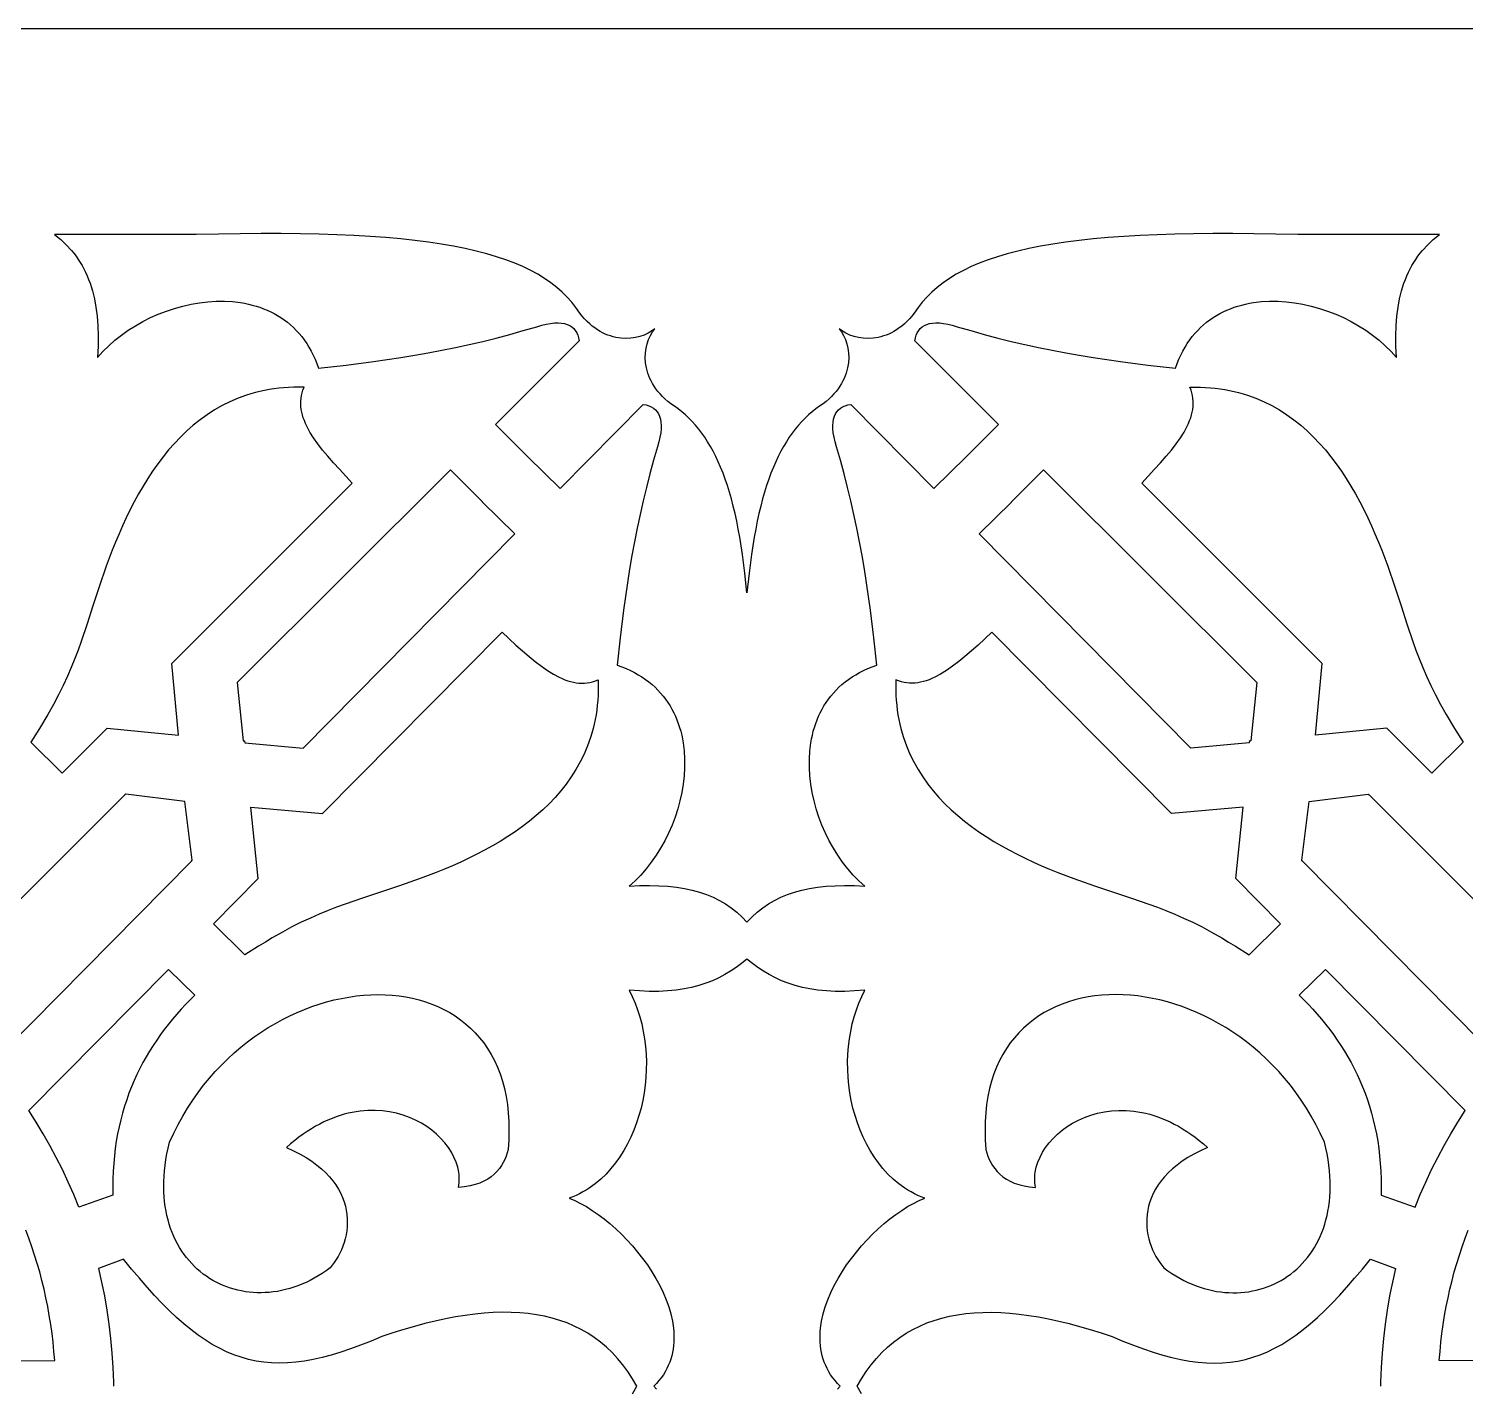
# Model space of a CAD drawing. Extents: x -54 to 62, y -138 to -98.
# Drawn here: x -13.95 to 7.35, y -118.33 to -98.2 of the extents above; entities that cross this region are included whole.
import ezdxf

# ---------------------------------------------------------------- set-up
doc = ezdxf.new("R2010")
doc.units = 0
doc.header["$MEASUREMENT"] = 0
doc.layers.add('LAYER_1', color=18, linetype='CONTINUOUS')

msp = doc.modelspace()

# ---------------------------------------------------------------- linework, layer by layer
at = {"layer": 'LAYER_1'}
for points in [[(61.942, -98.203), (-54.476, -98.203)], [(-15.088, -114.137), (-11.531, -110.545), (-11.521, -110.533), (-11.633, -109.659), (-12.508, -109.551), (-12.52, -109.561), (-16.093, -113.138)], [(8.495, -114.137), (4.938, -110.545), (4.928, -110.533), (5.04, -109.659), (5.915, -109.551), (5.927, -109.561), (9.5, -113.138)], [(-1.955, -118.373), (-1.915, -118.332), (-1.955, -118.29), (-1.991, -118.248), (-2.025, -118.205), (-2.056, -118.161), (-2.083, -118.116), (-2.108, -118.07), (-2.13, -118.023), (-2.15, -117.976), (-2.166, -117.928), (-2.181, -117.879), (-2.192, -117.83), (-2.201, -117.78), (-2.208, -117.729), (-2.212, -117.679), (-2.214, -117.627), (-2.214, -117.576), (-2.211, -117.524), (-2.206, -117.471), (-2.19, -117.366), (-2.167, -117.26), (-2.136, -117.154), (-2.098, -117.048), (-2.053, -116.943), (-2.003, -116.838), (-1.946, -116.735), (-1.885, -116.633), (-1.819, -116.533), (-1.749, -116.436), (-1.675, -116.341), (-1.597, -116.249), (-1.517, -116.161), (-1.435, -116.076), (-1.35, -115.996), (-1.264, -115.92), (-1.178, -115.849), (-1.09, -115.783), (-1.003, -115.723), (-0.916, -115.668), (-0.83, -115.62), (-0.745, -115.579), (-0.662, -115.545), (-0.714, -115.524), (-0.765, -115.501), (-0.814, -115.476), (-0.863, -115.45), (-0.91, -115.422), (-0.956, -115.393), (-1.044, -115.329), (-1.128, -115.26), (-1.206, -115.185), (-1.28, -115.104), (-1.349, -115.019), (-1.413, -114.93), (-1.472, -114.836), (-1.526, -114.738), (-1.576, -114.637), (-1.62, -114.533), (-1.66, -114.427), (-1.695, -114.318), (-1.725, -114.207), (-1.75, -114.094), (-1.771, -113.981), (-1.786, -113.866), (-1.797, -113.751), (-1.803, -113.635), (-1.804, -113.52), (-1.8, -113.406), (-1.791, -113.292), (-1.778, -113.18), (-1.759, -113.069), (-1.736, -112.96), (-1.708, -112.853), (-1.675, -112.75), (-1.637, -112.649), (-1.595, -112.552), (-1.547, -112.458), (-1.702, -112.47), (-1.848, -112.476), (-1.987, -112.476), (-2.119, -112.47), (-2.244, -112.458), (-2.363, -112.441), (-2.476, -112.418), (-2.583, -112.389), (-2.685, -112.356), (-2.783, -112.318), (-2.876, -112.275), (-2.966, -112.228), (-3.053, -112.176), (-3.136, -112.121), (-3.217, -112.061), (-3.297, -111.997), (-3.376, -112.061), (-3.457, -112.121), (-3.54, -112.176), (-3.627, -112.228), (-3.716, -112.275), (-3.81, -112.318), (-3.908, -112.356), (-4.01, -112.389), (-4.117, -112.418), (-4.23, -112.441), (-4.349, -112.458), (-4.474, -112.47), (-4.606, -112.476), (-4.745, -112.476), (-4.891, -112.47), (-5.046, -112.458), (-4.998, -112.552), (-4.956, -112.649), (-4.918, -112.75), (-4.885, -112.853), (-4.857, -112.96), (-4.834, -113.069), (-4.815, -113.18), (-4.802, -113.292), (-4.793, -113.406), (-4.789, -113.52), (-4.79, -113.635), (-4.796, -113.751), (-4.807, -113.866), (-4.822, -113.981), (-4.843, -114.094), (-4.868, -114.207), (-4.898, -114.318), (-4.933, -114.427), (-4.973, -114.533), (-5.017, -114.637), (-5.067, -114.738), (-5.121, -114.836), (-5.18, -114.93), (-5.244, -115.019), (-5.313, -115.104), (-5.387, -115.185), (-5.465, -115.26), (-5.549, -115.329), (-5.637, -115.393), (-5.683, -115.422), (-5.73, -115.45), (-5.779, -115.476), (-5.828, -115.501), (-5.879, -115.524), (-5.931, -115.545), (-5.848, -115.579), (-5.763, -115.62), (-5.677, -115.668), (-5.59, -115.723), (-5.503, -115.783), (-5.415, -115.849), (-5.329, -115.92), (-5.243, -115.996), (-5.158, -116.076), (-5.076, -116.161), (-4.996, -116.249), (-4.918, -116.341), (-4.844, -116.436), (-4.774, -116.533), (-4.708, -116.633), (-4.647, -116.735), (-4.59, -116.838), (-4.54, -116.943), (-4.495, -117.048), (-4.457, -117.154), (-4.426, -117.26), (-4.402, -117.366), (-4.387, -117.471), (-4.382, -117.524), (-4.379, -117.576), (-4.379, -117.627), (-4.381, -117.679), (-4.385, -117.729), (-4.392, -117.78), (-4.401, -117.83), (-4.412, -117.879), (-4.426, -117.928), (-4.443, -117.976), (-4.463, -118.023), (-4.485, -118.07), (-4.51, -118.116), (-4.537, -118.161), (-4.568, -118.205), (-4.602, -118.248), (-4.638, -118.29), (-4.678, -118.332), (-4.638, -118.373)], [(-14.178, -117.953), (-13.561, -117.949), (-13.572, -117.814), (-13.585, -117.68), (-13.601, -117.547), (-13.62, -117.414), (-13.641, -117.282), (-13.664, -117.151), (-13.691, -117.021), (-13.719, -116.892), (-13.75, -116.764), (-13.784, -116.637), (-13.82, -116.511), (-13.859, -116.386), (-13.899, -116.262), (-13.943, -116.138), (-13.988, -116.017)], [(7.585, -117.953), (6.968, -117.949), (6.979, -117.814), (6.992, -117.68), (7.008, -117.547), (7.027, -117.414), (7.048, -117.282), (7.071, -117.151), (7.098, -117.021), (7.126, -116.892), (7.157, -116.764), (7.191, -116.637), (7.227, -116.511), (7.266, -116.386), (7.306, -116.262), (7.35, -116.138), (7.395, -116.017)], [(-4.994, -118.445), (-4.928, -118.332), (-4.994, -118.219), (-5.064, -118.112), (-5.138, -118.012), (-5.216, -117.919), (-5.297, -117.832), (-5.382, -117.751), (-5.471, -117.676), (-5.563, -117.608), (-5.658, -117.545), (-5.757, -117.489), (-5.859, -117.438), (-5.965, -117.393), (-6.073, -117.354), (-6.186, -117.321), (-6.301, -117.293), (-6.419, -117.271), (-6.541, -117.254), (-6.666, -117.242), (-6.793, -117.236), (-6.924, -117.234), (-7.058, -117.238), (-7.194, -117.247), (-7.334, -117.261), (-7.476, -117.28), (-7.621, -117.303), (-7.769, -117.331), (-7.919, -117.364), (-8.072, -117.401), (-8.228, -117.443), (-8.386, -117.489), (-8.547, -117.54), (-8.711, -117.595), (-8.87, -117.663), (-9.025, -117.724), (-9.175, -117.779), (-9.32, -117.828), (-9.461, -117.871), (-9.598, -117.907), (-9.731, -117.936), (-9.86, -117.959), (-9.986, -117.975), (-10.109, -117.985), (-10.229, -117.988), (-10.347, -117.984), (-10.462, -117.974), (-10.576, -117.957), (-10.687, -117.933), (-10.797, -117.902), (-10.905, -117.864), (-11.013, -117.82), (-11.119, -117.768), (-11.225, -117.71), (-11.331, -117.644), (-11.436, -117.572), (-11.542, -117.492), (-11.648, -117.405), (-11.754, -117.311), (-11.862, -117.209), (-11.971, -117.101), (-12.081, -116.985), (-12.192, -116.862), (-12.306, -116.731), (-12.422, -116.593), (-12.54, -116.448), (-12.914, -116.584), (-12.867, -116.787), (-12.825, -116.993), (-12.788, -117.201), (-12.757, -117.412), (-12.732, -117.624), (-12.713, -117.839), (-12.699, -118.055), (-12.691, -118.273), (-12.69, -118.273), (-12.691, -118.331), (-12.691, -118.332)], [(-1.599, -118.445), (-1.665, -118.332), (-1.599, -118.219), (-1.529, -118.112), (-1.455, -118.012), (-1.377, -117.919), (-1.296, -117.832), (-1.211, -117.751), (-1.122, -117.676), (-1.03, -117.608), (-0.935, -117.545), (-0.836, -117.489), (-0.734, -117.438), (-0.628, -117.393), (-0.52, -117.354), (-0.407, -117.321), (-0.292, -117.293), (-0.174, -117.271), (-0.052, -117.254), (0.073, -117.242), (0.2, -117.236), (0.331, -117.234), (0.465, -117.238), (0.601, -117.247), (0.741, -117.261), (0.883, -117.28), (1.028, -117.303), (1.176, -117.331), (1.326, -117.364), (1.479, -117.401), (1.635, -117.443), (1.794, -117.489), (1.954, -117.54), (2.118, -117.595), (2.277, -117.663), (2.432, -117.724), (2.582, -117.779), (2.727, -117.828), (2.868, -117.871), (3.005, -117.907), (3.138, -117.936), (3.267, -117.959), (3.393, -117.975), (3.516, -117.985), (3.636, -117.988), (3.754, -117.984), (3.869, -117.974), (3.983, -117.957), (4.094, -117.933), (4.204, -117.902), (4.312, -117.864), (4.42, -117.82), (4.526, -117.768), (4.632, -117.71), (4.738, -117.644), (4.843, -117.572), (4.949, -117.492), (5.055, -117.405), (5.161, -117.311), (5.269, -117.209), (5.378, -117.101), (5.488, -116.985), (5.599, -116.862), (5.713, -116.731), (5.829, -116.593), (5.947, -116.448), (6.321, -116.584), (6.274, -116.787), (6.232, -116.993), (6.195, -117.201), (6.165, -117.412), (6.139, -117.624), (6.12, -117.839), (6.106, -118.055), (6.099, -118.273), (6.097, -118.273), (6.098, -118.331), (6.098, -118.332)]]:
    msp.add_lwpolyline(points, dxfattribs=at)
for points in [[(-3.297, -111.451), (-3.223, -111.374), (-3.145, -111.303), (-3.064, -111.239), (-2.979, -111.18), (-2.89, -111.127), (-2.797, -111.08), (-2.698, -111.039), (-2.594, -111.004), (-2.485, -110.974), (-2.371, -110.95), (-2.25, -110.931), (-2.123, -110.918), (-1.99, -110.91), (-1.85, -110.907), (-1.703, -110.909), (-1.549, -110.917), (-1.637, -110.837), (-1.722, -110.751), (-1.802, -110.659), (-1.878, -110.561), (-1.949, -110.459), (-2.016, -110.353), (-2.078, -110.243), (-2.134, -110.129), (-2.185, -110.012), (-2.23, -109.893), (-2.27, -109.772), (-2.303, -109.65), (-2.331, -109.526), (-2.351, -109.403), (-2.365, -109.279), (-2.372, -109.155), (-2.372, -109.033), (-2.365, -108.912), (-2.35, -108.793), (-2.34, -108.734), (-2.327, -108.676), (-2.313, -108.619), (-2.297, -108.562), (-2.278, -108.507), (-2.258, -108.452), (-2.235, -108.398), (-2.211, -108.346), (-2.184, -108.294), (-2.155, -108.243), (-2.124, -108.194), (-2.09, -108.146), (-2.054, -108.099), (-2.016, -108.054), (-1.976, -108.01), (-1.933, -107.968), (-1.888, -107.927), (-1.841, -107.888), (-1.791, -107.85), (-1.739, -107.815), (-1.684, -107.781), (-1.627, -107.749), (-1.567, -107.719), (-1.505, -107.691), (-1.44, -107.665), (-1.372, -107.641), (-1.415, -107.232), (-1.466, -106.824), (-1.494, -106.621), (-1.524, -106.418), (-1.556, -106.215), (-1.591, -106.012), (-1.628, -105.81), (-1.668, -105.608), (-1.711, -105.406), (-1.756, -105.204), (-1.805, -105.003), (-1.857, -104.802), (-1.912, -104.601), (-1.97, -104.401), (-1.991, -104.328), (-2.006, -104.26), (-2.017, -104.197), (-2.023, -104.138), (-2.024, -104.084), (-2.021, -104.035), (-2.013, -103.99), (-2.001, -103.95), (-1.985, -103.914), (-1.964, -103.882), (-1.939, -103.854), (-1.911, -103.83), (-1.878, -103.81), (-1.842, -103.794), (-1.802, -103.782), (-1.758, -103.774), (-0.525, -105.021), (-0.046, -104.549), (-0.043, -104.546), (0.432, -104.069), (-0.809, -102.829), (-0.8, -102.786), (-0.788, -102.746), (-0.771, -102.71), (-0.751, -102.677), (-0.728, -102.649), (-0.7, -102.624), (-0.667, -102.603), (-0.631, -102.587), (-0.591, -102.575), (-0.546, -102.568), (-0.496, -102.565), (-0.443, -102.566), (-0.384, -102.573), (-0.321, -102.584), (-0.253, -102.6), (-0.18, -102.621), (0.02, -102.68), (0.22, -102.736), (0.421, -102.789), (0.622, -102.839), (0.823, -102.885), (1.025, -102.929), (1.227, -102.97), (1.429, -103.008), (1.631, -103.044), (1.834, -103.078), (2.037, -103.109), (2.24, -103.138), (2.648, -103.19), (3.056, -103.236), (3.08, -103.168), (3.107, -103.104), (3.135, -103.041), (3.166, -102.982), (3.198, -102.925), (3.232, -102.87), (3.268, -102.818), (3.306, -102.768), (3.345, -102.721), (3.386, -102.676), (3.429, -102.634), (3.473, -102.593), (3.518, -102.556), (3.565, -102.52), (3.614, -102.487), (3.663, -102.456), (3.714, -102.427), (3.765, -102.401), (3.818, -102.376), (3.872, -102.354), (3.927, -102.334), (3.983, -102.316), (4.039, -102.3), (4.097, -102.286), (4.155, -102.274), (4.213, -102.264), (4.332, -102.249), (4.453, -102.243), (4.576, -102.243), (4.699, -102.251), (4.823, -102.266), (4.947, -102.287), (5.07, -102.315), (5.192, -102.349), (5.313, -102.389), (5.432, -102.436), (5.548, -102.487), (5.662, -102.544), (5.772, -102.606), (5.878, -102.674), (5.98, -102.746), (6.076, -102.822), (6.168, -102.903), (6.254, -102.988), (6.333, -103.076), (6.326, -102.912), (6.325, -102.756), (6.33, -102.607), (6.34, -102.467), (6.357, -102.333), (6.38, -102.207), (6.409, -102.087), (6.444, -101.974), (6.465, -101.92), (6.486, -101.867), (6.51, -101.815), (6.535, -101.765), (6.562, -101.716), (6.59, -101.669), (6.62, -101.623), (6.652, -101.577), (6.686, -101.533), (6.721, -101.491), (6.796, -101.408), (6.879, -101.33), (6.969, -101.255), (4.873, -101.255), (4.539, -101.247), (4.217, -101.242), (3.907, -101.239), (3.609, -101.239), (3.322, -101.242), (3.048, -101.248), (2.784, -101.257), (2.532, -101.268), (2.29, -101.283), (2.059, -101.3), (1.838, -101.319), (1.627, -101.342), (1.427, -101.368), (1.236, -101.396), (1.054, -101.428), (0.881, -101.462), (0.718, -101.499), (0.563, -101.54), (0.417, -101.583), (0.278, -101.629), (0.148, -101.678), (0.026, -101.731), (-0.088, -101.786), (-0.196, -101.844), (-0.296, -101.906), (-0.389, -101.97), (-0.476, -102.038), (-0.556, -102.108), (-0.63, -102.182), (-0.698, -102.259), (-0.76, -102.339), (-0.817, -102.422), (-0.853, -102.466), (-0.889, -102.507), (-0.926, -102.545), (-0.963, -102.579), (-1.001, -102.611), (-1.04, -102.64), (-1.078, -102.666), (-1.117, -102.69), (-1.156, -102.711), (-1.195, -102.73), (-1.234, -102.746), (-1.273, -102.759), (-1.312, -102.771), (-1.35, -102.78), (-1.427, -102.792), (-1.501, -102.796), (-1.574, -102.793), (-1.643, -102.783), (-1.709, -102.766), (-1.772, -102.745), (-1.829, -102.718), (-1.882, -102.687), (-1.929, -102.652), (-1.895, -102.699), (-1.864, -102.752), (-1.838, -102.81), (-1.816, -102.873), (-1.8, -102.939), (-1.791, -103.009), (-1.788, -103.081), (-1.792, -103.156), (-1.805, -103.232), (-1.814, -103.271), (-1.826, -103.309), (-1.84, -103.348), (-1.856, -103.387), (-1.875, -103.426), (-1.896, -103.465), (-1.92, -103.504), (-1.946, -103.542), (-1.975, -103.58), (-2.007, -103.618), (-2.042, -103.655), (-2.08, -103.692), (-2.121, -103.728), (-2.165, -103.764), (-2.222, -103.801), (-2.278, -103.841), (-2.332, -103.884), (-2.384, -103.929), (-2.436, -103.977), (-2.485, -104.028), (-2.534, -104.082), (-2.581, -104.139), (-2.626, -104.198), (-2.67, -104.261), (-2.713, -104.327), (-2.755, -104.396), (-2.794, -104.468), (-2.833, -104.544), (-2.87, -104.623), (-2.906, -104.706), (-2.941, -104.793), (-2.974, -104.883), (-3.005, -104.976), (-3.036, -105.074), (-3.065, -105.175), (-3.092, -105.28), (-3.119, -105.39), (-3.144, -105.503), (-3.167, -105.621), (-3.19, -105.743), (-3.231, -105.999), (-3.266, -106.274), (-3.297, -106.566), (-3.327, -106.274), (-3.362, -105.999), (-3.403, -105.743), (-3.426, -105.621), (-3.449, -105.503), (-3.474, -105.39), (-3.501, -105.28), (-3.528, -105.175), (-3.557, -105.074), (-3.588, -104.976), (-3.619, -104.883), (-3.652, -104.793), (-3.687, -104.706), (-3.723, -104.623), (-3.76, -104.544), (-3.798, -104.468), (-3.838, -104.396), (-3.88, -104.327), (-3.923, -104.261), (-3.967, -104.198), (-4.012, -104.139), (-4.059, -104.082), (-4.108, -104.028), (-4.157, -103.977), (-4.209, -103.929), (-4.261, -103.884), (-4.315, -103.841), (-4.371, -103.801), (-4.428, -103.764), (-4.472, -103.728), (-4.513, -103.692), (-4.551, -103.655), (-4.586, -103.618), (-4.618, -103.58), (-4.647, -103.542), (-4.673, -103.504), (-4.697, -103.465), (-4.718, -103.426), (-4.737, -103.387), (-4.753, -103.348), (-4.767, -103.309), (-4.779, -103.271), (-4.788, -103.232), (-4.801, -103.156), (-4.805, -103.081), (-4.802, -103.009), (-4.793, -102.939), (-4.777, -102.873), (-4.755, -102.81), (-4.729, -102.752), (-4.698, -102.699), (-4.664, -102.652), (-4.711, -102.687), (-4.764, -102.718), (-4.821, -102.745), (-4.884, -102.766), (-4.95, -102.783), (-5.019, -102.793), (-5.092, -102.796), (-5.166, -102.792), (-5.243, -102.78), (-5.281, -102.771), (-5.32, -102.759), (-5.359, -102.746), (-5.398, -102.73), (-5.437, -102.711), (-5.476, -102.69), (-5.515, -102.666), (-5.553, -102.64), (-5.592, -102.611), (-5.629, -102.579), (-5.667, -102.545), (-5.704, -102.507), (-5.74, -102.466), (-5.776, -102.422), (-5.833, -102.339), (-5.895, -102.259), (-5.963, -102.182), (-6.037, -102.108), (-6.117, -102.038), (-6.204, -101.97), (-6.297, -101.906), (-6.397, -101.844), (-6.504, -101.786), (-6.619, -101.731), (-6.741, -101.678), (-6.871, -101.629), (-7.009, -101.583), (-7.156, -101.54), (-7.311, -101.499), (-7.474, -101.462), (-7.647, -101.428), (-7.828, -101.396), (-8.02, -101.368), (-8.22, -101.342), (-8.431, -101.319), (-8.652, -101.3), (-8.883, -101.283), (-9.125, -101.268), (-9.377, -101.257), (-9.641, -101.248), (-9.915, -101.242), (-10.202, -101.239), (-10.499, -101.239), (-10.809, -101.242), (-11.131, -101.247), (-11.466, -101.255), (-13.562, -101.255), (-13.472, -101.33), (-13.389, -101.408), (-13.314, -101.491), (-13.278, -101.533), (-13.245, -101.577), (-13.213, -101.623), (-13.183, -101.669), (-13.155, -101.716), (-13.128, -101.765), (-13.103, -101.815), (-13.079, -101.867), (-13.058, -101.92), (-13.037, -101.974), (-13.002, -102.087), (-12.973, -102.207), (-12.95, -102.333), (-12.933, -102.467), (-12.923, -102.607), (-12.918, -102.756), (-12.919, -102.912), (-12.926, -103.076), (-12.847, -102.988), (-12.761, -102.903), (-12.669, -102.822), (-12.572, -102.746), (-12.471, -102.674), (-12.365, -102.606), (-12.254, -102.544), (-12.141, -102.487), (-12.025, -102.436), (-11.906, -102.389), (-11.785, -102.349), (-11.663, -102.315), (-11.54, -102.287), (-11.416, -102.266), (-11.292, -102.251), (-11.169, -102.243), (-11.046, -102.243), (-10.925, -102.249), (-10.806, -102.264), (-10.748, -102.274), (-10.69, -102.286), (-10.632, -102.3), (-10.576, -102.316), (-10.52, -102.334), (-10.465, -102.354), (-10.411, -102.376), (-10.358, -102.401), (-10.307, -102.427), (-10.256, -102.456), (-10.206, -102.487), (-10.158, -102.52), (-10.111, -102.556), (-10.066, -102.593), (-10.022, -102.634), (-9.979, -102.676), (-9.938, -102.721), (-9.899, -102.768), (-9.861, -102.818), (-9.825, -102.87), (-9.791, -102.925), (-9.758, -102.982), (-9.728, -103.041), (-9.7, -103.104), (-9.673, -103.168), (-9.649, -103.236), (-9.24, -103.19), (-8.833, -103.138), (-8.63, -103.109), (-8.427, -103.078), (-8.224, -103.044), (-8.022, -103.008), (-7.82, -102.97), (-7.618, -102.929), (-7.416, -102.885), (-7.215, -102.839), (-7.014, -102.789), (-6.813, -102.736), (-6.613, -102.68), (-6.413, -102.621), (-6.34, -102.6), (-6.272, -102.584), (-6.209, -102.573), (-6.15, -102.566), (-6.096, -102.565), (-6.047, -102.568), (-6.002, -102.575), (-5.962, -102.587), (-5.925, -102.603), (-5.893, -102.624), (-5.865, -102.649), (-5.842, -102.677), (-5.822, -102.71), (-5.805, -102.746), (-5.793, -102.786), (-5.784, -102.829), (-7.025, -104.069), (-6.55, -104.546), (-6.547, -104.549), (-6.068, -105.021), (-4.835, -103.774), (-4.791, -103.782), (-4.751, -103.794), (-4.715, -103.81), (-4.682, -103.83), (-4.654, -103.854), (-4.629, -103.882), (-4.608, -103.914), (-4.592, -103.95), (-4.58, -103.99), (-4.572, -104.035), (-4.569, -104.084), (-4.57, -104.138), (-4.576, -104.197), (-4.587, -104.26), (-4.602, -104.328), (-4.623, -104.401), (-4.681, -104.601), (-4.736, -104.802), (-4.788, -105.003), (-4.837, -105.204), (-4.882, -105.406), (-4.925, -105.608), (-4.965, -105.81), (-5.002, -106.012), (-5.037, -106.215), (-5.069, -106.418), (-5.099, -106.621), (-5.127, -106.824), (-5.178, -107.232), (-5.221, -107.641), (-5.153, -107.665), (-5.088, -107.691), (-5.026, -107.719), (-4.966, -107.749), (-4.909, -107.781), (-4.854, -107.815), (-4.802, -107.85), (-4.752, -107.888), (-4.705, -107.927), (-4.66, -107.968), (-4.617, -108.01), (-4.577, -108.054), (-4.539, -108.099), (-4.503, -108.146), (-4.469, -108.194), (-4.438, -108.243), (-4.409, -108.294), (-4.382, -108.346), (-4.358, -108.398), (-4.335, -108.452), (-4.315, -108.507), (-4.296, -108.562), (-4.28, -108.619), (-4.265, -108.676), (-4.253, -108.734), (-4.243, -108.793), (-4.228, -108.912), (-4.221, -109.033), (-4.221, -109.155), (-4.228, -109.279), (-4.242, -109.403), (-4.262, -109.526), (-4.29, -109.65), (-4.323, -109.772), (-4.363, -109.893), (-4.408, -110.012), (-4.459, -110.129), (-4.515, -110.243), (-4.577, -110.353), (-4.644, -110.459), (-4.715, -110.561), (-4.791, -110.659), (-4.871, -110.751), (-4.956, -110.837), (-5.044, -110.917), (-4.89, -110.909), (-4.743, -110.907), (-4.603, -110.91), (-4.47, -110.918), (-4.343, -110.931), (-4.222, -110.95), (-4.108, -110.974), (-3.999, -111.004), (-3.895, -111.039), (-3.796, -111.08), (-3.703, -111.127), (-3.614, -111.18), (-3.529, -111.239), (-3.448, -111.303), (-3.37, -111.374)], [(-13.915, -108.779), (-13.453, -109.24), (-12.784, -108.576), (-11.726, -108.677), (-11.827, -107.616), (-9.15, -104.94), (-9.341, -104.736), (-9.43, -104.638), (-9.512, -104.543), (-9.589, -104.45), (-9.659, -104.359), (-9.722, -104.27), (-9.776, -104.183), (-9.823, -104.097), (-9.843, -104.055), (-9.86, -104.013), (-9.876, -103.971), (-9.888, -103.929), (-9.898, -103.888), (-9.906, -103.847), (-9.911, -103.805), (-9.913, -103.765), (-9.912, -103.724), (-9.909, -103.683), (-9.902, -103.642), (-9.893, -103.601), (-9.88, -103.561), (-9.864, -103.52), (-9.942, -103.518), (-10.018, -103.519), (-10.094, -103.522), (-10.168, -103.527), (-10.24, -103.534), (-10.312, -103.543), (-10.382, -103.554), (-10.451, -103.567), (-10.519, -103.581), (-10.586, -103.598), (-10.652, -103.616), (-10.716, -103.636), (-10.842, -103.682), (-10.963, -103.734), (-11.08, -103.792), (-11.193, -103.856), (-11.302, -103.926), (-11.406, -104.002), (-11.507, -104.082), (-11.604, -104.167), (-11.697, -104.257), (-11.786, -104.351), (-11.872, -104.449), (-11.954, -104.55), (-12.033, -104.655), (-12.109, -104.762), (-12.182, -104.872), (-12.251, -104.985), (-12.318, -105.1), (-12.381, -105.216), (-12.442, -105.334), (-12.5, -105.453), (-12.555, -105.573), (-12.608, -105.693), (-12.658, -105.814), (-12.707, -105.935), (-12.796, -106.174), (-12.901, -106.48), (-12.994, -106.762), (-13.08, -107.029), (-13.168, -107.287), (-13.214, -107.415), (-13.263, -107.543), (-13.315, -107.673), (-13.373, -107.805), (-13.435, -107.94), (-13.504, -108.079), (-13.58, -108.222), (-13.664, -108.371), (-13.788, -108.577)], [(7.322, -108.779), (6.86, -109.24), (6.191, -108.576), (5.133, -108.677), (5.234, -107.616), (2.557, -104.94), (2.748, -104.736), (2.837, -104.638), (2.919, -104.543), (2.996, -104.45), (3.066, -104.359), (3.129, -104.27), (3.184, -104.183), (3.23, -104.097), (3.25, -104.055), (3.267, -104.013), (3.283, -103.971), (3.295, -103.929), (3.306, -103.888), (3.313, -103.847), (3.318, -103.805), (3.32, -103.765), (3.32, -103.724), (3.316, -103.683), (3.31, -103.642), (3.3, -103.601), (3.287, -103.561), (3.272, -103.52), (3.349, -103.518), (3.426, -103.519), (3.501, -103.522), (3.575, -103.527), (3.647, -103.534), (3.719, -103.543), (3.789, -103.554), (3.858, -103.567), (3.926, -103.581), (3.993, -103.598), (4.059, -103.616), (4.123, -103.636), (4.249, -103.682), (4.37, -103.734), (4.487, -103.792), (4.6, -103.856), (4.709, -103.926), (4.813, -104.002), (4.914, -104.082), (5.011, -104.167), (5.104, -104.257), (5.193, -104.351), (5.279, -104.449), (5.361, -104.55), (5.44, -104.655), (5.516, -104.762), (5.589, -104.872), (5.658, -104.985), (5.725, -105.1), (5.788, -105.216), (5.849, -105.334), (5.907, -105.453), (5.962, -105.573), (6.015, -105.693), (6.066, -105.814), (6.114, -105.935), (6.203, -106.174), (6.308, -106.48), (6.401, -106.762), (6.487, -107.029), (6.575, -107.287), (6.621, -107.415), (6.67, -107.543), (6.722, -107.673), (6.78, -107.805), (6.842, -107.94), (6.911, -108.079), (6.987, -108.222), (7.071, -108.371), (7.195, -108.577)], [(-7.216, -105.221), (-7.219, -105.218), (-7.694, -104.743), (-10.854, -107.899), (-10.768, -108.763), (-10.747, -108.766), (-10.745, -108.764), (-10.745, -108.766), (-10.743, -108.766), (-10.745, -108.768), (-10.742, -108.79), (-9.878, -108.87), (-6.738, -105.694)], [(0.623, -105.221), (0.626, -105.218), (1.101, -104.743), (4.261, -107.899), (4.175, -108.763), (4.154, -108.766), (4.152, -108.764), (4.152, -108.766), (4.15, -108.766), (4.152, -108.768), (4.149, -108.79), (3.285, -108.87), (0.145, -105.694)], [(-10.741, -111.936), (-11.205, -111.476), (-10.544, -110.804), (-10.651, -109.746), (-9.59, -109.841), (-6.928, -107.151), (-6.723, -107.341), (-6.624, -107.428), (-6.528, -107.511), (-6.435, -107.587), (-6.344, -107.656), (-6.255, -107.719), (-6.167, -107.773), (-6.081, -107.819), (-6.039, -107.839), (-5.997, -107.856), (-5.955, -107.871), (-5.913, -107.884), (-5.871, -107.894), (-5.83, -107.901), (-5.789, -107.906), (-5.748, -107.908), (-5.707, -107.907), (-5.666, -107.903), (-5.626, -107.896), (-5.585, -107.887), (-5.544, -107.874), (-5.504, -107.858), (-5.502, -107.935), (-5.502, -108.012), (-5.505, -108.087), (-5.509, -108.161), (-5.516, -108.234), (-5.524, -108.305), (-5.535, -108.376), (-5.547, -108.445), (-5.562, -108.513), (-5.578, -108.58), (-5.596, -108.646), (-5.616, -108.71), (-5.66, -108.836), (-5.712, -108.958), (-5.769, -109.075), (-5.833, -109.188), (-5.903, -109.297), (-5.977, -109.402), (-6.057, -109.503), (-6.142, -109.6), (-6.231, -109.694), (-6.325, -109.784), (-6.422, -109.87), (-6.523, -109.953), (-6.627, -110.033), (-6.734, -110.109), (-6.844, -110.182), (-6.956, -110.252), (-7.07, -110.319), (-7.187, -110.383), (-7.304, -110.444), (-7.423, -110.503), (-7.542, -110.559), (-7.663, -110.613), (-7.783, -110.664), (-7.903, -110.712), (-8.143, -110.803), (-8.447, -110.91), (-8.729, -111.004), (-8.996, -111.092), (-9.253, -111.181), (-9.381, -111.228), (-9.509, -111.277), (-9.639, -111.331), (-9.77, -111.389), (-9.905, -111.452), (-10.043, -111.521), (-10.186, -111.598), (-10.335, -111.683), (-10.438, -111.745), (-10.54, -111.808)], [(4.148, -111.936), (4.612, -111.476), (3.951, -110.804), (4.058, -109.746), (2.997, -109.841), (0.335, -107.151), (0.13, -107.341), (0.031, -107.428), (-0.065, -107.511), (-0.158, -107.587), (-0.249, -107.656), (-0.338, -107.719), (-0.426, -107.773), (-0.512, -107.819), (-0.554, -107.839), (-0.596, -107.856), (-0.638, -107.871), (-0.68, -107.884), (-0.722, -107.894), (-0.763, -107.901), (-0.804, -107.906), (-0.845, -107.908), (-0.886, -107.907), (-0.927, -107.903), (-0.967, -107.896), (-1.008, -107.887), (-1.049, -107.874), (-1.089, -107.858), (-1.091, -107.935), (-1.091, -108.012), (-1.088, -108.087), (-1.084, -108.161), (-1.077, -108.234), (-1.069, -108.305), (-1.058, -108.376), (-1.046, -108.445), (-1.031, -108.513), (-1.015, -108.58), (-0.997, -108.646), (-0.977, -108.71), (-0.932, -108.836), (-0.881, -108.958), (-0.823, -109.075), (-0.76, -109.188), (-0.69, -109.297), (-0.616, -109.402), (-0.536, -109.503), (-0.451, -109.6), (-0.362, -109.694), (-0.268, -109.784), (-0.171, -109.87), (-0.07, -109.953), (0.034, -110.033), (0.141, -110.109), (0.251, -110.182), (0.363, -110.252), (0.478, -110.319), (0.594, -110.383), (0.711, -110.444), (0.83, -110.503), (0.95, -110.559), (1.07, -110.613), (1.19, -110.664), (1.31, -110.712), (1.55, -110.803), (1.855, -110.91), (2.137, -111.004), (2.403, -111.092), (2.66, -111.181), (2.788, -111.228), (2.916, -111.277), (3.046, -111.331), (3.177, -111.389), (3.312, -111.452), (3.45, -111.521), (3.593, -111.598), (3.742, -111.683), (3.845, -111.745), (3.947, -111.808)], [(-11.872, -112.154), (-11.484, -112.532), (-11.621, -112.67), (-11.687, -112.741), (-11.752, -112.814), (-11.815, -112.888), (-11.876, -112.963), (-11.936, -113.04), (-11.993, -113.118), (-12.049, -113.198), (-12.103, -113.279), (-12.155, -113.362), (-12.205, -113.446), (-12.253, -113.532), (-12.299, -113.62), (-12.343, -113.709), (-12.384, -113.8), (-12.423, -113.892), (-12.46, -113.987), (-12.494, -114.083), (-12.526, -114.18), (-12.556, -114.28), (-12.583, -114.381), (-12.607, -114.485), (-12.629, -114.59), (-12.648, -114.697), (-12.664, -114.805), (-12.677, -114.916), (-12.687, -115.029), (-12.695, -115.143), (-12.699, -115.26), (-12.701, -115.379), (-12.699, -115.499), (-13.202, -115.677), (-13.279, -115.488), (-13.36, -115.303), (-13.447, -115.12), (-13.538, -114.939), (-13.634, -114.762), (-13.734, -114.587), (-13.838, -114.414), (-13.945, -114.245)], [(5.279, -112.154), (4.891, -112.532), (5.028, -112.67), (5.094, -112.741), (5.159, -112.814), (5.222, -112.888), (5.283, -112.963), (5.343, -113.04), (5.4, -113.118), (5.456, -113.198), (5.51, -113.279), (5.562, -113.362), (5.612, -113.446), (5.66, -113.532), (5.706, -113.62), (5.75, -113.709), (5.791, -113.8), (5.83, -113.892), (5.867, -113.987), (5.902, -114.083), (5.934, -114.18), (5.963, -114.28), (5.99, -114.381), (6.014, -114.485), (6.036, -114.59), (6.055, -114.697), (6.071, -114.805), (6.084, -114.916), (6.094, -115.029), (6.102, -115.143), (6.106, -115.26), (6.108, -115.379), (6.106, -115.499), (6.609, -115.677), (6.686, -115.488), (6.767, -115.303), (6.854, -115.12), (6.945, -114.939), (7.041, -114.762), (7.141, -114.587), (7.245, -114.414), (7.352, -114.245)], [(-7.573, -115.382), (-7.567, -115.345), (-7.564, -115.308), (-7.562, -115.271), (-7.563, -115.233), (-7.566, -115.195), (-7.57, -115.158), (-7.586, -115.082), (-7.61, -115.007), (-7.641, -114.934), (-7.679, -114.861), (-7.724, -114.791), (-7.776, -114.722), (-7.834, -114.657), (-7.898, -114.594), (-7.968, -114.536), (-8.044, -114.481), (-8.124, -114.431), (-8.21, -114.385), (-8.3, -114.345), (-8.394, -114.311), (-8.493, -114.283), (-8.595, -114.262), (-8.7, -114.248), (-8.809, -114.241), (-8.864, -114.241), (-8.92, -114.243), (-8.977, -114.247), (-9.034, -114.253), (-9.092, -114.261), (-9.151, -114.271), (-9.209, -114.284), (-9.269, -114.299), (-9.328, -114.317), (-9.389, -114.337), (-9.449, -114.36), (-9.51, -114.385), (-9.571, -114.413), (-9.632, -114.443), (-9.694, -114.477), (-9.755, -114.513), (-9.817, -114.552), (-9.879, -114.594), (-9.941, -114.639), (-10.003, -114.687), (-10.064, -114.738), (-10.126, -114.792), (-10.021, -114.84), (-9.924, -114.89), (-9.834, -114.942), (-9.751, -114.996), (-9.675, -115.052), (-9.606, -115.109), (-9.543, -115.167), (-9.487, -115.226), (-9.437, -115.286), (-9.392, -115.347), (-9.353, -115.409), (-9.32, -115.471), (-9.292, -115.534), (-9.269, -115.597), (-9.251, -115.66), (-9.238, -115.722), (-9.229, -115.785), (-9.224, -115.847), (-9.223, -115.908), (-9.226, -115.969), (-9.232, -116.028), (-9.242, -116.087), (-9.255, -116.144), (-9.271, -116.2), (-9.289, -116.254), (-9.31, -116.307), (-9.334, -116.357), (-9.359, -116.406), (-9.387, -116.453), (-9.416, -116.497), (-9.446, -116.538), (-9.478, -116.577), (-9.537, -116.619), (-9.595, -116.659), (-9.655, -116.696), (-9.714, -116.73), (-9.774, -116.762), (-9.835, -116.791), (-9.895, -116.818), (-9.956, -116.842), (-10.017, -116.863), (-10.077, -116.882), (-10.138, -116.898), (-10.199, -116.912), (-10.26, -116.924), (-10.32, -116.933), (-10.38, -116.939), (-10.44, -116.943), (-10.5, -116.945), (-10.559, -116.945), (-10.617, -116.942), (-10.676, -116.937), (-10.733, -116.929), (-10.79, -116.919), (-10.846, -116.907), (-10.902, -116.893), (-10.957, -116.876), (-11.011, -116.858), (-11.064, -116.837), (-11.116, -116.814), (-11.166, -116.789), (-11.216, -116.761), (-11.265, -116.732), (-11.313, -116.7), (-11.359, -116.667), (-11.404, -116.631), (-11.447, -116.594), (-11.489, -116.554), (-11.53, -116.512), (-11.569, -116.469), (-11.607, -116.423), (-11.643, -116.376), (-11.677, -116.326), (-11.709, -116.275), (-11.74, -116.222), (-11.768, -116.167), (-11.795, -116.11), (-11.82, -116.052), (-11.842, -115.991), (-11.863, -115.929), (-11.881, -115.865), (-11.898, -115.8), (-11.911, -115.733), (-11.923, -115.664), (-11.932, -115.593), (-11.939, -115.521), (-11.943, -115.447), (-11.945, -115.371), (-11.944, -115.294), (-11.94, -115.216), (-11.934, -115.135), (-11.924, -115.054), (-11.912, -114.97), (-11.898, -114.886), (-11.88, -114.8), (-11.859, -114.712), (-11.797, -114.579), (-11.732, -114.451), (-11.663, -114.326), (-11.59, -114.206), (-11.514, -114.09), (-11.435, -113.977), (-11.353, -113.869), (-11.268, -113.765), (-11.18, -113.665), (-11.089, -113.569), (-10.996, -113.477), (-10.901, -113.39), (-10.803, -113.306), (-10.704, -113.227), (-10.603, -113.152), (-10.5, -113.081), (-10.396, -113.014), (-10.29, -112.952), (-10.184, -112.893), (-10.076, -112.839), (-9.968, -112.789), (-9.859, -112.744), (-9.749, -112.702), (-9.639, -112.665), (-9.529, -112.633), (-9.419, -112.604), (-9.309, -112.58), (-9.2, -112.56), (-9.091, -112.545), (-8.982, -112.534), (-8.875, -112.527), (-8.768, -112.524), (-8.662, -112.526), (-8.558, -112.533), (-8.455, -112.543), (-8.354, -112.559), (-8.255, -112.578), (-8.158, -112.602), (-8.062, -112.631), (-7.969, -112.664), (-7.879, -112.701), (-7.791, -112.743), (-7.705, -112.79), (-7.623, -112.84), (-7.544, -112.896), (-7.468, -112.956), (-7.395, -113.02), (-7.326, -113.089), (-7.261, -113.163), (-7.2, -113.241), (-7.142, -113.324), (-7.089, -113.411), (-7.04, -113.503), (-6.996, -113.6), (-6.957, -113.701), (-6.922, -113.807), (-6.893, -113.918), (-6.868, -114.033), (-6.849, -114.153), (-6.836, -114.277), (-6.828, -114.407), (-6.826, -114.541), (-6.83, -114.68), (-6.84, -114.823), (-6.852, -114.871), (-6.868, -114.919), (-6.887, -114.967), (-6.91, -115.014), (-6.937, -115.06), (-6.968, -115.104), (-7.004, -115.147), (-7.045, -115.187), (-7.09, -115.225), (-7.141, -115.259), (-7.198, -115.291), (-7.26, -115.318), (-7.329, -115.341), (-7.403, -115.36), (-7.485, -115.374)], [(0.98, -115.382), (0.974, -115.345), (0.971, -115.308), (0.969, -115.271), (0.97, -115.233), (0.973, -115.195), (0.978, -115.158), (0.993, -115.082), (1.017, -115.007), (1.048, -114.934), (1.086, -114.861), (1.131, -114.791), (1.183, -114.722), (1.241, -114.657), (1.305, -114.594), (1.375, -114.536), (1.451, -114.481), (1.531, -114.431), (1.617, -114.385), (1.707, -114.345), (1.801, -114.311), (1.9, -114.283), (2.002, -114.262), (2.107, -114.248), (2.216, -114.241), (2.271, -114.241), (2.327, -114.243), (2.384, -114.247), (2.441, -114.253), (2.499, -114.261), (2.558, -114.271), (2.617, -114.284), (2.676, -114.299), (2.736, -114.317), (2.796, -114.337), (2.856, -114.36), (2.917, -114.385), (2.978, -114.413), (3.039, -114.443), (3.101, -114.477), (3.162, -114.513), (3.224, -114.552), (3.286, -114.594), (3.348, -114.639), (3.41, -114.687), (3.472, -114.738), (3.533, -114.792), (3.428, -114.84), (3.331, -114.89), (3.241, -114.942), (3.158, -114.996), (3.082, -115.052), (3.013, -115.109), (2.95, -115.167), (2.894, -115.226), (2.844, -115.286), (2.799, -115.347), (2.761, -115.409), (2.727, -115.471), (2.699, -115.534), (2.676, -115.597), (2.658, -115.66), (2.645, -115.722), (2.636, -115.785), (2.631, -115.847), (2.63, -115.908), (2.633, -115.969), (2.639, -116.028), (2.649, -116.087), (2.662, -116.144), (2.678, -116.2), (2.696, -116.254), (2.717, -116.307), (2.741, -116.357), (2.766, -116.406), (2.794, -116.453), (2.823, -116.497), (2.853, -116.538), (2.885, -116.577), (2.944, -116.619), (3.002, -116.659), (3.062, -116.696), (3.121, -116.73), (3.181, -116.762), (3.242, -116.791), (3.302, -116.818), (3.363, -116.842), (3.424, -116.863), (3.484, -116.882), (3.545, -116.898), (3.606, -116.912), (3.667, -116.924), (3.727, -116.933), (3.787, -116.939), (3.847, -116.943), (3.907, -116.945), (3.966, -116.945), (4.025, -116.942), (4.083, -116.937), (4.14, -116.929), (4.197, -116.919), (4.254, -116.907), (4.309, -116.893), (4.364, -116.876), (4.418, -116.858), (4.471, -116.837), (4.523, -116.814), (4.573, -116.789), (4.623, -116.761), (4.672, -116.732), (4.72, -116.7), (4.766, -116.667), (4.811, -116.631), (4.854, -116.594), (4.896, -116.554), (4.937, -116.512), (4.976, -116.469), (5.014, -116.423), (5.05, -116.376), (5.084, -116.326), (5.116, -116.275), (5.147, -116.222), (5.175, -116.167), (5.202, -116.11), (5.227, -116.052), (5.249, -115.991), (5.27, -115.929), (5.288, -115.865), (5.305, -115.8), (5.318, -115.733), (5.33, -115.664), (5.339, -115.593), (5.346, -115.521), (5.35, -115.447), (5.352, -115.371), (5.351, -115.294), (5.347, -115.216), (5.341, -115.135), (5.331, -115.054), (5.319, -114.97), (5.305, -114.886), (5.287, -114.8), (5.266, -114.712), (5.204, -114.579), (5.139, -114.451), (5.07, -114.326), (4.997, -114.206), (4.921, -114.09), (4.842, -113.977), (4.76, -113.869), (4.675, -113.765), (4.587, -113.665), (4.496, -113.569), (4.403, -113.477), (4.308, -113.39), (4.21, -113.306), (4.111, -113.227), (4.01, -113.152), (3.907, -113.081), (3.803, -113.014), (3.697, -112.952), (3.591, -112.893), (3.483, -112.839), (3.375, -112.789), (3.266, -112.744), (3.156, -112.702), (3.046, -112.665), (2.936, -112.633), (2.826, -112.604), (2.716, -112.58), (2.607, -112.56), (2.498, -112.545), (2.389, -112.534), (2.282, -112.527), (2.175, -112.524), (2.069, -112.526), (1.965, -112.533), (1.862, -112.543), (1.761, -112.559), (1.662, -112.578), (1.565, -112.602), (1.469, -112.631), (1.376, -112.664), (1.286, -112.701), (1.198, -112.743), (1.112, -112.79), (1.03, -112.84), (0.951, -112.896), (0.875, -112.956), (0.802, -113.02), (0.733, -113.089), (0.668, -113.163), (0.607, -113.241), (0.549, -113.324), (0.496, -113.411), (0.447, -113.503), (0.403, -113.6), (0.364, -113.701), (0.329, -113.807), (0.3, -113.918), (0.275, -114.033), (0.256, -114.153), (0.243, -114.277), (0.235, -114.407), (0.233, -114.541), (0.237, -114.68), (0.247, -114.823), (0.259, -114.871), (0.275, -114.919), (0.294, -114.967), (0.317, -115.014), (0.344, -115.06), (0.376, -115.104), (0.411, -115.147), (0.452, -115.187), (0.498, -115.225), (0.549, -115.259), (0.605, -115.291), (0.667, -115.318), (0.736, -115.341), (0.811, -115.36), (0.892, -115.374)]]:
    msp.add_lwpolyline(points, close=True, dxfattribs=at)

doc.saveas('drawing.dxf')
